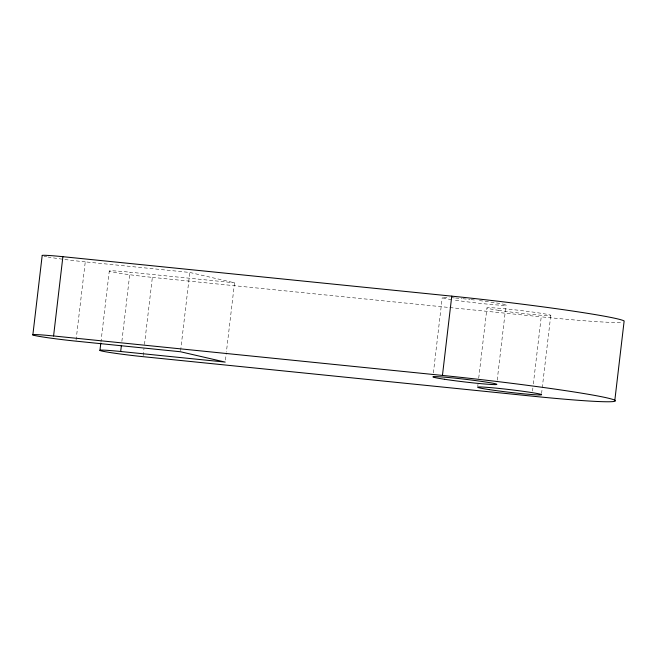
<?xml version="1.0" encoding="UTF-8"?>
<svg xmlns="http://www.w3.org/2000/svg" width="657" height="657" viewBox="0 0 657 657"><rect width="100%" height="100%" fill="white"/><g stroke="black" fill="none" stroke-linecap="round" stroke-linejoin="round"><path stroke-width="0.49" stroke-dasharray="3.29 2.46" d="M76.064 340.129L85.262 261.864L189.799 272.466L234.533 282.814L226.41 351.93M100.907 342.33L109.267 271.177M121.874 341.328L129.996 272.203L234.533 282.814M143.169 355.651L143.998 348.53M144.483 344.465L152.358 277.377A32.275 1.355 6.7 0 1 111.132 271.743A32.275 1.355 6.7 0 1 129.996 272.203M180.609 350.731L189.799 272.466M225.458 360.069L226.295 352.949M433.382 372.921L442.218 297.703M477.762 386.316L478 384.288M478.715 378.186L486.952 308.051M497.209 380.148L506.046 304.93M532.515 391.038L532.876 387.991M533.353 383.926L541.228 316.838A129.1 5.404 6.7 0 0 622.335 322.291M541.582 393.543L550.78 315.278M152.358 277.377L541.228 316.838M85.262 261.864A32.275 1.355 6.7 0 1 47.953 257.002M46.795 256.788A32.275 1.355 6.7 0 1 44.035 256.222M479.47 300.602A32.275 1.355 6.7 0 1 503.287 305.3A32.275 1.355 6.7 0 1 453.708 299.97M451.638 299.649A32.275 1.355 6.7 0 1 449.429 297.547M451.293 297.678A32.275 1.355 6.7 0 1 454.439 297.933M455.556 298.032A32.275 1.355 6.7 0 1 461.978 298.631M462.947 298.73A32.275 1.355 6.7 0 1 470.067 299.485M471.102 299.608A32.275 1.355 6.7 0 1 476.703 300.257M498.441 310.318A32.275 1.355 6.7 0 0 550.476 315.598A32.275 1.355 6.7 0 0 507.68 309.077A32.275 1.355 6.7 0 0 498.441 310.318"/><path stroke-width="0.99" d="M32.85 334.947L42.163 255.663A32.275 1.355 6.7 0 1 62.891 256.69L451.761 296.143A129.1 5.404 6.7 0 1 624.15 320.945L614.837 400.228M53.578 335.973L442.448 375.426A129.1 5.404 6.7 0 1 607.355 397.97A129.1 5.404 6.7 0 1 531.915 396.122L143.045 356.669A32.275 1.355 6.7 0 1 101.819 351.027A32.275 1.355 6.7 0 1 120.683 351.495L225.22 362.097L180.486 351.75L75.949 341.147A32.275 1.355 6.7 0 1 34.722 335.513A32.275 1.355 6.7 0 1 53.578 335.973L62.891 256.69M99.946 350.468L100.784 343.348M120.683 351.495L121.397 345.393M442.448 375.426L451.761 296.143M489.128 389.601A32.275 1.355 6.7 0 0 541.163 394.882A32.275 1.355 6.7 0 0 498.367 388.361A32.275 1.355 6.7 0 0 489.128 389.601M444.395 379.253A32.275 1.355 6.7 0 0 496.429 384.534A32.275 1.355 6.7 0 0 453.634 378.013A32.275 1.355 6.7 0 0 444.395 379.253"/></g></svg>
